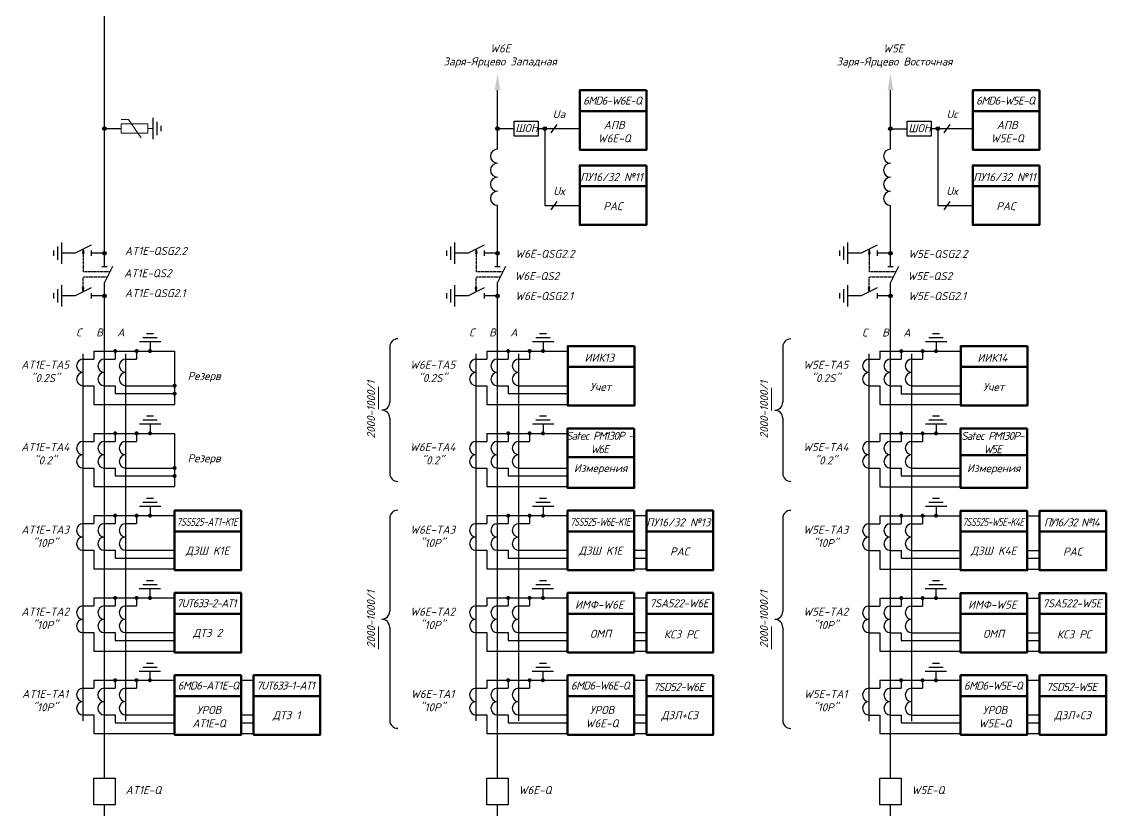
# Model space of a CAD drawing. Header units: millimetres. Extents: x -4534 to -456, y 3875 to 4716.
# Drawn here: x -3476.4 to -3212.1, y 4057.3 to 4249.4 of the extents above; entities that cross this region are included whole.
import ezdxf
from ezdxf.enums import TextEntityAlignment as Align

# ---------------------------------------------------------------- set-up
doc = ezdxf.new("R2010")
doc.units = ezdxf.units.MM
doc.linetypes.add('HIDDEN2', pattern=[0.1875, 0.125, -0.0625])
for name, color, linetype in [('Измерения АСУТП', 80, 'Continuous'), ('пусков-компл', 7, 'Continuous'), ('РАС АСУТП', 50, 'Continuous')]:
    doc.layers.add(name, color=color, linetype=linetype)
doc.styles.add('ГОСТ 3.0', font='isocpeur.ttf', dxfattribs={"oblique": 15, "height": 3})

# ---------------------------------------------------------------- blocks, each defined once
blk = doc.blocks.new('Точка')
h = blk.add_hatch(color=256)
edge = h.paths.add_edge_path()
edge.add_arc((0, 0), 0.691, 0, 360)
blk.add_circle((0, 0), 0.691)
blk = doc.blocks.new('*U26')
for p, q in [((0, 0), (5, 0)), ((11, 3), (5, 0)), ((11, -1), (11, 1)), ((11, 0), (16, 0))]:
    blk.add_line(p, q)
blk = doc.blocks.new('*U27')
for p, q in [((0, 0), (5, 0)), ((11, 3), (5, 0)), ((11, -1), (11, 1)), ((11, 0), (16, 0))]:
    blk.add_line(p, q)
blk = doc.blocks.new('*U28')
for p, q in [((0, 0), (5, 0)), ((11, 3), (5, 0)), ((11, -1), (11, 1)), ((11, 0), (16, 0))]:
    blk.add_line(p, q)

msp = doc.modelspace()

# ---------------------------------------------------------------- hatches: boundary and pattern name
for points in [[(-3461.61, 4192.88), (-3461.44, 4192.88), (-3461.27, 4192.88), (-3461.44, 4193.97)], [(-3365.84, 4192.88), (-3365.67, 4192.88), (-3365.5, 4192.88), (-3365.67, 4193.97)], [(-3270.07, 4192.87), (-3269.9, 4192.87), (-3269.73, 4192.87), (-3269.9, 4193.95)], [(-3461.44, 4183.57), (-3461.27, 4184.65), (-3461.44, 4184.65), (-3461.61, 4184.65)], [(-3365.67, 4183.57), (-3365.5, 4184.65), (-3365.67, 4184.65), (-3365.84, 4184.65)], [(-3269.9, 4183.55), (-3269.73, 4184.63), (-3269.9, 4184.63), (-3270.07, 4184.63)]]:
    msp.add_hatch(color=0).paths.add_polyline_path(points)

# ---------------------------------------------------------------- linework, layer by layer
at = {"color": 0}
for p, q in [((-3456.24, 4232.71), (-3456.24, 4421.39)), ((-3456.24, 4192.99), (-3456.24, 4232.71)), ((-3360.47, 4218.34), (-3360.47, 4232.71)), ((-3264.7, 4218.32), (-3264.7, 4232.7)), ((-3347.37, 4222.32), (-3345.94, 4224.36)), ((-3251.6, 4222.32), (-3250.17, 4224.36)), ((-3456.24, 4223.34), (-3452.15, 4223.34)), ((-3360.47, 4223.34), (-3356.38, 4223.34)), ((-3350.54, 4223.34), (-3340.4, 4223.34)), ((-3264.7, 4223.32), (-3260.61, 4223.32)), ((-3254.76, 4223.34), (-3244.63, 4223.34)), ((-3360.47, 4192.99), (-3360.47, 4204.66)), ((-3264.7, 4192.98), (-3264.7, 4204.64)), ((-3459.49, 4194.94), (-3463.39, 4192.99)), ((-3363.72, 4194.94), (-3367.62, 4192.99)), ((-3267.95, 4194.93), (-3271.85, 4192.98)), ((-3463.39, 4192.99), (-3466.64, 4192.99)), ((-3461.44, 4193.97), (-3461.61, 4192.88)), ((-3461.61, 4192.88), (-3461.44, 4192.88)), ((-3461.44, 4193.97), (-3461.27, 4192.88)), ((-3461.27, 4192.88), (-3461.44, 4192.88)), ((-3459.49, 4193.64), (-3459.49, 4192.34)), ((-3456.24, 4192.99), (-3459.49, 4192.99)), ((-3367.62, 4192.99), (-3370.87, 4192.99)), ((-3365.67, 4193.97), (-3365.84, 4192.88)), ((-3365.84, 4192.88), (-3365.67, 4192.88)), ((-3365.67, 4193.97), (-3365.5, 4192.88)), ((-3365.5, 4192.88), (-3365.67, 4192.88)), ((-3363.72, 4193.64), (-3363.72, 4192.34)), ((-3360.47, 4192.99), (-3363.72, 4192.99)), ((-3271.85, 4192.98), (-3275.1, 4192.98)), ((-3269.9, 4193.95), (-3270.07, 4192.87)), ((-3270.07, 4192.87), (-3269.9, 4192.87)), ((-3269.9, 4193.95), (-3269.73, 4192.87)), ((-3269.73, 4192.87), (-3269.9, 4192.87)), ((-3267.95, 4193.63), (-3267.95, 4192.33)), ((-3264.7, 4192.98), (-3267.95, 4192.98)), ((-3459.49, 4184.54), (-3463.39, 4182.59)), ((-3461.44, 4183.57), (-3461.61, 4184.65)), ((-3461.61, 4184.65), (-3461.44, 4184.65)), ((-3461.44, 4183.57), (-3461.27, 4184.65)), ((-3461.27, 4184.65), (-3461.44, 4184.65)), ((-3363.72, 4184.54), (-3367.62, 4182.59)), ((-3365.67, 4183.57), (-3365.84, 4184.65)), ((-3365.84, 4184.65), (-3365.67, 4184.65)), ((-3365.67, 4183.57), (-3365.5, 4184.65)), ((-3365.5, 4184.65), (-3365.67, 4184.65)), ((-3267.95, 4184.53), (-3271.85, 4182.58)), ((-3269.9, 4183.55), (-3270.07, 4184.63)), ((-3270.07, 4184.63), (-3269.9, 4184.63)), ((-3269.9, 4183.55), (-3269.73, 4184.63)), ((-3269.73, 4184.63), (-3269.9, 4184.63)), ((-3463.39, 4182.59), (-3466.64, 4182.59)), ((-3459.49, 4183.24), (-3459.49, 4181.94)), ((-3456.24, 4182.59), (-3459.49, 4182.59)), ((-3456.24, 4065.07), (-3456.24, 4182.59)), ((-3367.62, 4182.59), (-3370.87, 4182.59)), ((-3363.72, 4183.24), (-3363.72, 4181.94)), ((-3360.47, 4182.59), (-3363.72, 4182.59)), ((-3360.47, 4065.07), (-3360.47, 4182.59)), ((-3271.85, 4182.58), (-3275.1, 4182.58)), ((-3267.95, 4183.23), (-3267.95, 4181.93)), ((-3264.7, 4182.58), (-3267.95, 4182.58)), ((-3264.7, 4065.06), (-3264.7, 4182.58)), ((-3445.13, 4171.4), (-3445.13, 4169.15)), ((-3349.36, 4171.4), (-3349.36, 4169.15)), ((-3253.59, 4171.38), (-3253.59, 4169.13)), ((-3439.14, 4169.15), (-3439.14, 4156.16)), ((-3461.4, 4167.2), (-3458.8, 4167.2)), ((-3456.21, 4167.2), (-3453.61, 4167.2)), ((-3451, 4167.2), (-3448.4, 4167.2)), ((-3365.63, 4167.2), (-3363.03, 4167.2)), ((-3360.44, 4167.2), (-3357.84, 4167.2)), ((-3355.23, 4167.2), (-3352.63, 4167.2)), ((-3269.86, 4167.18), (-3267.26, 4167.18)), ((-3264.67, 4167.18), (-3262.07, 4167.18)), ((-3259.46, 4167.18), (-3256.86, 4167.18)), ((-3461.4, 4160.7), (-3458.8, 4160.7)), ((-3458.8, 4160.7), (-3458.8, 4156.16)), ((-3456.21, 4160.7), (-3453.61, 4160.7)), ((-3453.61, 4160.7), (-3453.61, 4158.77)), ((-3451, 4160.7), (-3439.14, 4160.7)), ((-3365.63, 4160.7), (-3363.03, 4160.7)), ((-3363.03, 4160.7), (-3363.03, 4156.16)), ((-3360.44, 4160.7), (-3357.84, 4160.7)), ((-3357.84, 4160.7), (-3357.84, 4158.77)), ((-3355.23, 4160.7), (-3343.37, 4160.7)), ((-3269.86, 4160.68), (-3267.26, 4160.68)), ((-3267.26, 4160.68), (-3267.26, 4156.15)), ((-3264.67, 4160.68), (-3262.07, 4160.68)), ((-3262.07, 4160.68), (-3262.07, 4158.76)), ((-3259.46, 4160.68), (-3247.6, 4160.68)), ((-3458.8, 4156.16), (-3439.14, 4156.16)), ((-3363.03, 4156.16), (-3343.37, 4156.16)), ((-3267.26, 4156.15), (-3247.6, 4156.15)), ((-3445.14, 4151.35), (-3445.14, 4149.1)), ((-3349.37, 4151.35), (-3349.37, 4149.1)), ((-3253.6, 4151.33), (-3253.6, 4149.08)), ((-3461.41, 4147.15), (-3458.81, 4147.15)), ((-3456.22, 4147.15), (-3453.62, 4147.15)), ((-3451.01, 4147.15), (-3448.41, 4147.15)), ((-3439.15, 4149.1), (-3439.15, 4136.11)), ((-3365.64, 4147.15), (-3363.04, 4147.15)), ((-3360.45, 4147.15), (-3357.85, 4147.15)), ((-3355.24, 4147.15), (-3352.64, 4147.15)), ((-3269.87, 4147.13), (-3267.27, 4147.13)), ((-3264.68, 4147.13), (-3262.08, 4147.13)), ((-3259.47, 4147.13), (-3256.87, 4147.13)), ((-3461.41, 4140.65), (-3458.81, 4140.65)), ((-3458.81, 4140.65), (-3458.81, 4136.11)), ((-3456.22, 4140.65), (-3453.62, 4140.65)), ((-3453.62, 4140.65), (-3453.62, 4138.72)), ((-3451.01, 4140.65), (-3439.15, 4140.65)), ((-3365.64, 4140.65), (-3363.04, 4140.65)), ((-3363.04, 4140.65), (-3363.04, 4136.11)), ((-3360.45, 4140.65), (-3357.85, 4140.65)), ((-3357.85, 4140.65), (-3357.85, 4138.72)), ((-3355.24, 4140.65), (-3343.38, 4140.65)), ((-3269.87, 4140.63), (-3267.27, 4140.63)), ((-3267.27, 4140.63), (-3267.27, 4136.1)), ((-3264.68, 4140.63), (-3262.08, 4140.63)), ((-3262.08, 4140.63), (-3262.08, 4138.71)), ((-3259.47, 4140.63), (-3247.61, 4140.63)), ((-3458.81, 4136.11), (-3439.15, 4136.11)), ((-3363.04, 4136.11), (-3343.38, 4136.11)), ((-3267.27, 4136.1), (-3247.61, 4136.1)), ((-3445.14, 4131.3), (-3445.14, 4129.05)), ((-3349.37, 4131.3), (-3349.37, 4129.05)), ((-3253.6, 4131.28), (-3253.6, 4129.03)), ((-3461.41, 4127.1), (-3458.81, 4127.1)), ((-3456.22, 4127.1), (-3453.62, 4127.1)), ((-3451.01, 4127.1), (-3448.41, 4127.1)), ((-3365.64, 4127.1), (-3363.04, 4127.1)), ((-3360.45, 4127.1), (-3357.85, 4127.1)), ((-3355.24, 4127.1), (-3352.64, 4127.1)), ((-3269.87, 4127.08), (-3267.27, 4127.08)), ((-3264.68, 4127.08), (-3262.08, 4127.08)), ((-3259.47, 4127.08), (-3256.87, 4127.08)), ((-3461.41, 4120.6), (-3458.81, 4120.6)), ((-3458.81, 4120.6), (-3458.81, 4116.06)), ((-3456.22, 4120.6), (-3453.62, 4120.6)), ((-3453.62, 4120.6), (-3453.62, 4118.67)), ((-3451.01, 4120.6), (-3439.15, 4120.6)), ((-3365.64, 4120.6), (-3363.04, 4120.6)), ((-3363.04, 4120.6), (-3363.04, 4116.06)), ((-3360.45, 4120.6), (-3357.85, 4120.6)), ((-3357.85, 4120.6), (-3357.85, 4118.67)), ((-3355.24, 4120.6), (-3343.38, 4120.6)), ((-3269.87, 4120.58), (-3267.27, 4120.58)), ((-3267.27, 4120.58), (-3267.27, 4116.05)), ((-3264.68, 4120.58), (-3262.08, 4120.58)), ((-3262.08, 4120.58), (-3262.08, 4118.66)), ((-3259.47, 4120.58), (-3247.61, 4120.58)), ((-3458.81, 4116.06), (-3439.15, 4116.06)), ((-3363.04, 4116.06), (-3343.38, 4116.06)), ((-3267.27, 4116.05), (-3247.61, 4116.05)), ((-3445.15, 4111.25), (-3445.15, 4109)), ((-3349.38, 4111.25), (-3349.38, 4109)), ((-3253.61, 4111.23), (-3253.61, 4108.98)), ((-3327.12, 4109), (-3324.12, 4109)), ((-3231.35, 4108.98), (-3228.35, 4108.98)), ((-3461.42, 4107.05), (-3458.82, 4107.05)), ((-3456.23, 4107.05), (-3453.63, 4107.05)), ((-3451.02, 4107.05), (-3448.42, 4107.05)), ((-3365.65, 4107.05), (-3363.05, 4107.05)), ((-3360.46, 4107.05), (-3357.86, 4107.05)), ((-3355.25, 4107.05), (-3352.65, 4107.05)), ((-3269.88, 4107.03), (-3267.28, 4107.03)), ((-3264.69, 4107.03), (-3262.09, 4107.03)), ((-3259.48, 4107.03), (-3256.88, 4107.03)), ((-3461.42, 4100.55), (-3458.82, 4100.55)), ((-3458.82, 4100.55), (-3458.82, 4096.01)), ((-3456.23, 4100.55), (-3453.63, 4100.55)), ((-3453.63, 4100.55), (-3453.63, 4098.62)), ((-3451.02, 4100.55), (-3439.16, 4100.55)), ((-3365.65, 4100.55), (-3363.05, 4100.55)), ((-3363.05, 4100.55), (-3363.05, 4096.01)), ((-3360.46, 4100.55), (-3357.86, 4100.55)), ((-3357.86, 4100.55), (-3357.86, 4098.62)), ((-3355.25, 4100.55), (-3343.39, 4100.55)), ((-3327.12, 4100.55), (-3324.12, 4100.55)), ((-3269.88, 4100.53), (-3267.28, 4100.53)), ((-3267.28, 4100.53), (-3267.28, 4096)), ((-3264.69, 4100.53), (-3262.09, 4100.53)), ((-3262.09, 4100.53), (-3262.09, 4098.61)), ((-3259.48, 4100.53), (-3247.62, 4100.53)), ((-3231.35, 4100.53), (-3228.35, 4100.53)), ((-3327.12, 4098.62), (-3324.12, 4098.62)), ((-3231.35, 4098.61), (-3228.35, 4098.61)), ((-3458.82, 4096.01), (-3439.16, 4096.01)), ((-3363.05, 4096.01), (-3343.39, 4096.01)), ((-3327.12, 4096.01), (-3324.12, 4096.01)), ((-3267.28, 4096), (-3247.62, 4096)), ((-3231.35, 4096), (-3228.35, 4096)), ((-3445.16, 4091.06), (-3445.16, 4088.95)), ((-3422.89, 4088.95), (-3419.89, 4088.95)), ((-3349.39, 4091.06), (-3349.39, 4088.95)), ((-3327.12, 4088.95), (-3324.12, 4088.95)), ((-3253.62, 4091.05), (-3253.62, 4088.93)), ((-3231.35, 4088.95), (-3228.35, 4088.95)), ((-3461.43, 4087), (-3458.83, 4087)), ((-3456.24, 4087), (-3453.64, 4087)), ((-3451.03, 4087), (-3448.43, 4087)), ((-3365.66, 4087), (-3363.06, 4087)), ((-3360.47, 4087), (-3357.87, 4087)), ((-3355.26, 4087), (-3352.66, 4087)), ((-3269.89, 4086.98), (-3267.29, 4086.98)), ((-3264.7, 4086.98), (-3262.1, 4086.98)), ((-3259.49, 4086.98), (-3256.89, 4086.98)), ((-3461.43, 4080.5), (-3458.83, 4080.5)), ((-3458.83, 4080.5), (-3458.83, 4075.96)), ((-3456.24, 4080.5), (-3453.64, 4080.5)), ((-3453.64, 4080.5), (-3453.64, 4078.57)), ((-3451.03, 4080.5), (-3439.17, 4080.5)), ((-3422.89, 4080.5), (-3419.89, 4080.5)), ((-3422.89, 4078.57), (-3419.89, 4078.57)), ((-3365.66, 4080.5), (-3363.06, 4080.5)), ((-3363.06, 4080.5), (-3363.06, 4075.96)), ((-3360.47, 4080.5), (-3357.87, 4080.5)), ((-3357.87, 4080.5), (-3357.87, 4078.57)), ((-3355.26, 4080.5), (-3343.4, 4080.5)), ((-3327.12, 4080.5), (-3324.12, 4080.5)), ((-3327.12, 4078.57), (-3324.12, 4078.57)), ((-3269.89, 4080.48), (-3267.29, 4080.48)), ((-3267.29, 4080.48), (-3267.29, 4075.95)), ((-3264.7, 4080.48), (-3262.1, 4080.48)), ((-3262.1, 4080.48), (-3262.1, 4078.56)), ((-3259.49, 4080.48), (-3247.63, 4080.48)), ((-3231.35, 4080.5), (-3228.35, 4080.5)), ((-3231.35, 4078.57), (-3228.35, 4078.57)), ((-3458.83, 4075.96), (-3439.17, 4075.96)), ((-3422.89, 4075.96), (-3419.89, 4075.96)), ((-3363.06, 4075.96), (-3343.4, 4075.96)), ((-3327.12, 4075.96), (-3324.12, 4075.96)), ((-3267.29, 4075.95), (-3247.63, 4075.95)), ((-3231.35, 4075.96), (-3228.35, 4075.96)), ((-3458.84, 4065.07), (-3453.64, 4065.07)), ((-3458.84, 4058.57), (-3458.84, 4065.07)), ((-3453.64, 4065.07), (-3453.64, 4058.57)), ((-3363.07, 4065.07), (-3357.87, 4065.07)), ((-3363.07, 4058.57), (-3363.07, 4065.07)), ((-3357.87, 4065.07), (-3357.87, 4058.57)), ((-3267.3, 4065.06), (-3262.1, 4065.06)), ((-3267.3, 4058.56), (-3267.3, 4065.06)), ((-3262.1, 4065.06), (-3262.1, 4058.56)), ((-3453.64, 4058.57), (-3458.84, 4058.57)), ((-3456.24, 4044.73), (-3456.24, 4058.57)), ((-3357.87, 4058.57), (-3363.07, 4058.57)), ((-3360.47, 4044.73), (-3360.47, 4058.57)), ((-3262.1, 4058.56), (-3267.3, 4058.56)), ((-3264.7, 4044.72), (-3264.7, 4058.56))]:
    msp.add_line(p, q, dxfattribs=at)
at = {"color": 0, "lineweight": 18}
for p, q in [((-3445.66, 4224.48), (-3452.15, 4224.48)), ((-3452.15, 4222.2), (-3452.15, 4224.48)), ((-3450.36, 4225.55), (-3452.13, 4225.55)), ((-3450.36, 4225.55), (-3452.13, 4225.55)), ((-3447.32, 4221.08), (-3450.36, 4225.55)), ((-3445.66, 4222.2), (-3445.66, 4224.48)), ((-3445.66, 4222.2), (-3452.15, 4222.2)), ((-3445.66, 4223.34), (-3444.48, 4223.34))]:
    msp.add_line(p, q, dxfattribs=at)
at = {"color": 0, "lineweight": 25, "ltscale": 0.25}
for p, q in [((-3444.48, 4225.94), (-3444.48, 4220.74)), ((-3443.51, 4224.97), (-3443.51, 4221.72)), ((-3442.53, 4223.99), (-3442.53, 4222.69)), ((-3467.61, 4191.37), (-3467.61, 4194.62)), ((-3466.64, 4190.39), (-3466.64, 4195.59)), ((-3371.84, 4191.37), (-3371.84, 4194.62)), ((-3370.87, 4190.39), (-3370.87, 4195.59)), ((-3276.07, 4191.35), (-3276.07, 4194.6)), ((-3275.1, 4190.38), (-3275.1, 4195.58)), ((-3468.59, 4192.34), (-3468.59, 4193.64)), ((-3372.82, 4192.34), (-3372.82, 4193.64)), ((-3277.05, 4192.33), (-3277.05, 4193.63)), ((-3467.61, 4180.97), (-3467.61, 4184.22)), ((-3466.64, 4179.99), (-3466.64, 4185.19)), ((-3371.84, 4180.97), (-3371.84, 4184.22)), ((-3370.87, 4179.99), (-3370.87, 4185.19)), ((-3276.07, 4180.95), (-3276.07, 4184.2)), ((-3275.1, 4179.98), (-3275.1, 4185.18)), ((-3468.59, 4181.94), (-3468.59, 4183.24)), ((-3372.82, 4181.94), (-3372.82, 4183.24)), ((-3277.05, 4181.93), (-3277.05, 4183.23))]:
    msp.add_line(p, q, dxfattribs=at)
at = {"color": 0, "linetype": 'HIDDEN2'}
for p, q in [((-3461.44, 4192.88), (-3461.44, 4188.44)), ((-3365.67, 4192.88), (-3365.67, 4188.44)), ((-3269.9, 4192.87), (-3269.9, 4188.43)), ((-3454.94, 4188.44), (-3461.44, 4188.44)), ((-3461.44, 4184.65), (-3461.44, 4187.14)), ((-3455.59, 4187.14), (-3461.44, 4187.14)), ((-3359.17, 4188.44), (-3365.67, 4188.44)), ((-3365.67, 4184.65), (-3365.67, 4187.14)), ((-3359.82, 4187.14), (-3365.67, 4187.14)), ((-3263.4, 4188.43), (-3269.9, 4188.43)), ((-3269.9, 4184.63), (-3269.9, 4187.13)), ((-3264.05, 4187.13), (-3269.9, 4187.13))]:
    msp.add_line(p, q, dxfattribs=at)
at = {"color": 0, "ltscale": 0.25}
for p, q in [((-3442.53, 4171.4), (-3447.73, 4171.4)), ((-3443.4, 4172.37), (-3446.87, 4172.37)), ((-3444.27, 4173.35), (-3446, 4173.35)), ((-3346.76, 4171.4), (-3351.96, 4171.4)), ((-3347.63, 4172.37), (-3351.09, 4172.37)), ((-3348.49, 4173.35), (-3350.23, 4173.35)), ((-3250.99, 4171.38), (-3256.19, 4171.38)), ((-3251.86, 4172.36), (-3255.32, 4172.36)), ((-3252.72, 4173.33), (-3254.46, 4173.33)), ((-3461.42, 4079.03), (-3461.42, 4168.51)), ((-3458.8, 4169.15), (-3458.8, 4167.2)), ((-3458.8, 4169.15), (-3439.14, 4169.15)), ((-3453.61, 4169.15), (-3453.61, 4167.2)), ((-3451.02, 4079.03), (-3451.02, 4168.51)), ((-3448.4, 4169.15), (-3448.4, 4167.2)), ((-3386.71, 4170.18), (-3386.71, 4156.71)), ((-3365.65, 4079.03), (-3365.65, 4168.51)), ((-3363.03, 4169.15), (-3363.03, 4167.2)), ((-3363.03, 4169.15), (-3343.37, 4169.15)), ((-3357.84, 4169.15), (-3357.84, 4167.2)), ((-3355.25, 4079.03), (-3355.25, 4168.51)), ((-3352.63, 4169.15), (-3352.63, 4167.2)), ((-3290.94, 4170.16), (-3290.94, 4156.69)), ((-3269.88, 4079.01), (-3269.88, 4168.5)), ((-3267.26, 4169.13), (-3267.26, 4167.18)), ((-3267.26, 4169.13), (-3247.6, 4169.13)), ((-3262.07, 4169.13), (-3262.07, 4167.18)), ((-3259.48, 4079.01), (-3259.48, 4168.5)), ((-3256.86, 4169.13), (-3256.86, 4167.18)), ((-3453.61, 4158.77), (-3439.14, 4158.77)), ((-3357.84, 4158.77), (-3343.37, 4158.77)), ((-3262.07, 4158.76), (-3247.6, 4158.76)), ((-3443.41, 4152.32), (-3446.87, 4152.32)), ((-3444.27, 4153.3), (-3446.01, 4153.3)), ((-3386.71, 4152.81), (-3386.71, 4139.34)), ((-3347.64, 4152.32), (-3351.1, 4152.32)), ((-3348.5, 4153.3), (-3350.24, 4153.3)), ((-3290.94, 4152.79), (-3290.94, 4139.32)), ((-3251.87, 4152.31), (-3255.33, 4152.31)), ((-3252.73, 4153.28), (-3254.47, 4153.28)), ((-3442.54, 4151.35), (-3447.74, 4151.35)), ((-3346.77, 4151.35), (-3351.97, 4151.35)), ((-3251, 4151.33), (-3256.2, 4151.33)), ((-3458.81, 4149.1), (-3458.81, 4147.15)), ((-3458.81, 4149.1), (-3439.15, 4149.1)), ((-3453.62, 4149.1), (-3453.62, 4147.15)), ((-3448.41, 4149.1), (-3448.41, 4147.15)), ((-3363.04, 4149.1), (-3363.04, 4147.15)), ((-3363.04, 4149.1), (-3343.38, 4149.1)), ((-3357.85, 4149.1), (-3357.85, 4147.15)), ((-3352.64, 4149.1), (-3352.64, 4147.15)), ((-3267.27, 4149.08), (-3267.27, 4147.13)), ((-3267.27, 4149.08), (-3247.61, 4149.08)), ((-3262.08, 4149.08), (-3262.08, 4147.13)), ((-3256.87, 4149.08), (-3256.87, 4147.13)), ((-3453.62, 4138.72), (-3439.15, 4138.72)), ((-3357.85, 4138.72), (-3343.38, 4138.72)), ((-3262.08, 4138.71), (-3247.61, 4138.71)), ((-3442.54, 4131.3), (-3447.74, 4131.3)), ((-3443.41, 4132.28), (-3446.87, 4132.28)), ((-3444.27, 4133.25), (-3446.01, 4133.25)), ((-3346.77, 4131.3), (-3351.97, 4131.3)), ((-3347.64, 4132.28), (-3351.1, 4132.28)), ((-3348.5, 4133.25), (-3350.24, 4133.25)), ((-3251, 4131.28), (-3256.2, 4131.28)), ((-3251.87, 4132.26), (-3255.33, 4132.26)), ((-3252.73, 4133.23), (-3254.47, 4133.23)), ((-3458.81, 4129.05), (-3458.81, 4127.1)), ((-3458.81, 4129.05), (-3439.15, 4129.05)), ((-3453.62, 4129.05), (-3453.62, 4127.1)), ((-3448.41, 4129.05), (-3448.41, 4127.1)), ((-3363.04, 4129.05), (-3363.04, 4127.1)), ((-3363.04, 4129.05), (-3343.38, 4129.05)), ((-3357.85, 4129.05), (-3357.85, 4127.1)), ((-3352.64, 4129.05), (-3352.64, 4127.1)), ((-3267.27, 4129.03), (-3267.27, 4127.08)), ((-3267.27, 4129.03), (-3247.61, 4129.03)), ((-3262.08, 4129.03), (-3262.08, 4127.08)), ((-3256.87, 4129.03), (-3256.87, 4127.08)), ((-3386.73, 4128.41), (-3386.73, 4105.75)), ((-3290.96, 4128.39), (-3290.96, 4105.73)), ((-3453.62, 4118.67), (-3439.15, 4118.67)), ((-3357.85, 4118.67), (-3343.38, 4118.67)), ((-3262.08, 4118.66), (-3247.61, 4118.66)), ((-3444.28, 4113.2), (-3446.02, 4113.2)), ((-3348.51, 4113.2), (-3350.25, 4113.2)), ((-3252.74, 4113.18), (-3254.47, 4113.18)), ((-3442.55, 4111.25), (-3447.75, 4111.25)), ((-3443.42, 4112.23), (-3446.88, 4112.23)), ((-3346.78, 4111.25), (-3351.98, 4111.25)), ((-3347.65, 4112.23), (-3351.11, 4112.23)), ((-3251.01, 4111.23), (-3256.21, 4111.23)), ((-3251.87, 4112.21), (-3255.34, 4112.21)), ((-3458.82, 4109), (-3458.82, 4107.05)), ((-3458.82, 4109), (-3439.16, 4109)), ((-3453.63, 4109), (-3453.63, 4107.05)), ((-3448.42, 4109), (-3448.42, 4107.05)), ((-3363.05, 4109), (-3363.05, 4107.05)), ((-3363.05, 4109), (-3343.39, 4109)), ((-3357.86, 4109), (-3357.86, 4107.05)), ((-3352.65, 4109), (-3352.65, 4107.05)), ((-3267.28, 4108.98), (-3267.28, 4107.03)), ((-3267.28, 4108.98), (-3247.62, 4108.98)), ((-3262.09, 4108.98), (-3262.09, 4107.03)), ((-3256.88, 4108.98), (-3256.88, 4107.03)), ((-3386.73, 4101.85), (-3386.73, 4079.19)), ((-3290.96, 4101.83), (-3290.96, 4079.17)), ((-3453.63, 4098.62), (-3439.16, 4098.62)), ((-3357.86, 4098.62), (-3343.39, 4098.62)), ((-3262.09, 4098.61), (-3247.62, 4098.61)), ((-3443.43, 4092.04), (-3446.89, 4092.04)), ((-3444.29, 4093.01), (-3446.03, 4093.01)), ((-3347.66, 4092.04), (-3351.12, 4092.04)), ((-3348.52, 4093.01), (-3350.26, 4093.01)), ((-3251.88, 4092.02), (-3255.35, 4092.02)), ((-3252.75, 4093), (-3254.48, 4093)), ((-3458.83, 4088.95), (-3458.83, 4087)), ((-3458.83, 4088.95), (-3439.17, 4088.95)), ((-3453.64, 4088.95), (-3453.64, 4087)), ((-3448.43, 4088.95), (-3448.43, 4087)), ((-3442.56, 4091.06), (-3447.76, 4091.06)), ((-3363.06, 4088.95), (-3363.06, 4087)), ((-3363.06, 4088.95), (-3343.4, 4088.95)), ((-3357.87, 4088.95), (-3357.87, 4087)), ((-3352.66, 4088.95), (-3352.66, 4087)), ((-3346.79, 4091.06), (-3351.99, 4091.06)), ((-3267.29, 4088.93), (-3267.29, 4086.98)), ((-3267.29, 4088.93), (-3247.63, 4088.93)), ((-3262.1, 4088.93), (-3262.1, 4086.98)), ((-3256.89, 4088.93), (-3256.89, 4086.98)), ((-3251.02, 4091.05), (-3256.22, 4091.05)), ((-3453.64, 4078.57), (-3439.17, 4078.57)), ((-3357.87, 4078.57), (-3343.4, 4078.57)), ((-3262.1, 4078.56), (-3247.63, 4078.56))]:
    msp.add_line(p, q, dxfattribs=at)
at = {"color": 0, "lineweight": 20}
for p, q in [((-3389.44, 4160.47), (-3389.44, 4154.96)), ((-3293.67, 4160.18), (-3293.67, 4154.68)), ((-3389.46, 4102.05), (-3389.46, 4096.55)), ((-3293.69, 4102.04), (-3293.69, 4096.54))]:
    msp.add_line(p, q, dxfattribs=at)
at = {"color": 0, "lineweight": 50, "ltscale": 0.25}
for points in [[(-3324.15, 4232.68), (-3340.4, 4232.68), (-3340.4, 4227.6), (-3324.15, 4227.6)], [(-3228.38, 4232.68), (-3244.63, 4232.68), (-3244.63, 4227.6), (-3228.38, 4227.6)], [(-3324.15, 4227.6), (-3340.4, 4227.6), (-3340.4, 4218.19), (-3324.15, 4218.19)], [(-3228.38, 4227.6), (-3244.63, 4227.6), (-3244.63, 4218.19), (-3228.38, 4218.19)], [(-3327.11, 4170.37), (-3343.36, 4170.37), (-3343.36, 4165.29), (-3327.11, 4165.29)], [(-3231.34, 4170.35), (-3247.59, 4170.35), (-3247.59, 4165.27), (-3231.34, 4165.27)], [(-3327.11, 4165.29), (-3343.36, 4165.29), (-3343.36, 4155.87), (-3327.11, 4155.87)], [(-3231.34, 4165.27), (-3247.59, 4165.27), (-3247.59, 4155.86), (-3231.34, 4155.86)], [(-3422.89, 4130.27), (-3439.14, 4130.27), (-3439.14, 4125.19), (-3422.89, 4125.19)], [(-3327.12, 4130.27), (-3343.37, 4130.27), (-3343.37, 4125.19), (-3327.12, 4125.19)], [(-3231.35, 4130.25), (-3247.6, 4130.25), (-3247.6, 4125.17), (-3231.35, 4125.17)], [(-3422.89, 4125.19), (-3439.14, 4125.19), (-3439.14, 4115.77), (-3422.89, 4115.77)], [(-3327.12, 4125.19), (-3343.37, 4125.19), (-3343.37, 4115.77), (-3327.12, 4115.77)], [(-3231.35, 4125.17), (-3247.6, 4125.17), (-3247.6, 4115.76), (-3231.35, 4115.76)], [(-3422.89, 4110.22), (-3439.14, 4110.22), (-3439.14, 4105.14), (-3422.89, 4105.14)], [(-3327.12, 4110.22), (-3343.37, 4110.22), (-3343.37, 4105.14), (-3327.12, 4105.14)], [(-3307.87, 4110.22), (-3324.12, 4110.22), (-3324.12, 4105.14), (-3307.87, 4105.14)], [(-3231.35, 4110.2), (-3247.6, 4110.2), (-3247.6, 4105.12), (-3231.35, 4105.12)], [(-3212.1, 4110.2), (-3228.35, 4110.2), (-3228.35, 4105.12), (-3212.1, 4105.12)], [(-3422.89, 4105.14), (-3439.14, 4105.14), (-3439.14, 4095.72), (-3422.89, 4095.72)], [(-3327.12, 4105.14), (-3343.37, 4105.14), (-3343.37, 4095.72), (-3327.12, 4095.72)], [(-3307.87, 4105.14), (-3324.12, 4105.14), (-3324.12, 4095.72), (-3307.87, 4095.72)], [(-3231.35, 4105.12), (-3247.6, 4105.12), (-3247.6, 4095.71), (-3231.35, 4095.71)], [(-3212.1, 4105.12), (-3228.35, 4105.12), (-3228.35, 4095.71), (-3212.1, 4095.71)], [(-3422.89, 4090.17), (-3439.14, 4090.17), (-3439.14, 4085.09), (-3422.89, 4085.09)], [(-3403.64, 4090.17), (-3419.89, 4090.17), (-3419.89, 4085.09), (-3403.64, 4085.09)], [(-3327.12, 4090.17), (-3343.37, 4090.17), (-3343.37, 4085.09), (-3327.12, 4085.09)], [(-3307.87, 4090.17), (-3324.12, 4090.17), (-3324.12, 4085.09), (-3307.87, 4085.09)], [(-3231.35, 4090.15), (-3247.6, 4090.15), (-3247.6, 4085.07), (-3231.35, 4085.07)], [(-3212.1, 4090.17), (-3228.35, 4090.17), (-3228.35, 4085.09), (-3212.1, 4085.09)], [(-3422.89, 4085.09), (-3439.14, 4085.09), (-3439.14, 4075.68), (-3422.89, 4075.68)], [(-3403.64, 4085.09), (-3419.89, 4085.09), (-3419.89, 4075.68), (-3403.64, 4075.68)], [(-3327.12, 4085.09), (-3343.37, 4085.09), (-3343.37, 4075.68), (-3327.12, 4075.68)], [(-3307.87, 4085.09), (-3324.12, 4085.09), (-3324.12, 4075.68), (-3307.87, 4075.68)], [(-3231.35, 4085.07), (-3247.6, 4085.07), (-3247.6, 4075.66), (-3231.35, 4075.66)], [(-3212.1, 4085.09), (-3228.35, 4085.09), (-3228.35, 4075.68), (-3212.1, 4075.68)]]:
    msp.add_lwpolyline(points, close=True, dxfattribs=at)
at = {"color": 0}
for points in [[(-3356.38, 4225.17), (-3350.54, 4225.17), (-3350.54, 4221.51), (-3356.38, 4221.51)], [(-3260.61, 4225.16), (-3254.76, 4225.16), (-3254.76, 4221.49), (-3260.61, 4221.49)]]:
    msp.add_lwpolyline(points, close=True, dxfattribs=at)
at = {"color": 0, "ltscale": 0.25, "const_width": 0.487}
for points in [[(-3453.85, 4169.15, 1), (-3453.37, 4169.15, 1)], [(-3448.65, 4169.15, 1), (-3448.16, 4169.15, 1)], [(-3445.38, 4169.15, 1), (-3444.89, 4169.15, 1)], [(-3358.08, 4169.15, 1), (-3357.6, 4169.15, 1)], [(-3352.88, 4169.15, 1), (-3352.39, 4169.15, 1)], [(-3349.6, 4169.15, 1), (-3349.12, 4169.15, 1)], [(-3262.31, 4169.13, 1), (-3261.82, 4169.13, 1)], [(-3257.11, 4169.13, 1), (-3256.62, 4169.13, 1)], [(-3253.83, 4169.13, 1), (-3253.35, 4169.13, 1)], [(-3439.39, 4160.7, 1), (-3438.9, 4160.7, 1)], [(-3439.39, 4158.77, 1), (-3438.9, 4158.77, 1)], [(-3453.86, 4149.1, 1), (-3453.38, 4149.1, 1)], [(-3448.66, 4149.1, 1), (-3448.17, 4149.1, 1)], [(-3445.38, 4149.1, 1), (-3444.9, 4149.1, 1)], [(-3358.09, 4149.1, 1), (-3357.6, 4149.1, 1)], [(-3352.89, 4149.1, 1), (-3352.4, 4149.1, 1)], [(-3349.61, 4149.1, 1), (-3349.13, 4149.1, 1)], [(-3262.32, 4149.08, 1), (-3261.83, 4149.08, 1)], [(-3257.11, 4149.08, 1), (-3256.63, 4149.08, 1)], [(-3253.84, 4149.08, 1), (-3253.35, 4149.08, 1)], [(-3439.4, 4140.65, 1), (-3438.91, 4140.65, 1)], [(-3439.4, 4138.72, 1), (-3438.91, 4138.72, 1)], [(-3453.86, 4129.05, 1), (-3453.38, 4129.05, 1)], [(-3448.66, 4129.05, 1), (-3448.17, 4129.05, 1)], [(-3445.38, 4129.05, 1), (-3444.9, 4129.05, 1)], [(-3358.09, 4129.05, 1), (-3357.6, 4129.05, 1)], [(-3352.89, 4129.05, 1), (-3352.4, 4129.05, 1)], [(-3349.61, 4129.05, 1), (-3349.13, 4129.05, 1)], [(-3262.32, 4129.03, 1), (-3261.83, 4129.03, 1)], [(-3257.11, 4129.03, 1), (-3256.63, 4129.03, 1)], [(-3253.84, 4129.03, 1), (-3253.35, 4129.03, 1)], [(-3453.87, 4109, 1), (-3453.39, 4109, 1)], [(-3448.67, 4109, 1), (-3448.18, 4109, 1)], [(-3445.39, 4109, 1), (-3444.91, 4109, 1)], [(-3358.1, 4109, 1), (-3357.61, 4109, 1)], [(-3352.9, 4109, 1), (-3352.41, 4109, 1)], [(-3349.62, 4109, 1), (-3349.14, 4109, 1)], [(-3262.33, 4108.98, 1), (-3261.84, 4108.98, 1)], [(-3257.12, 4108.98, 1), (-3256.64, 4108.98, 1)], [(-3253.85, 4108.98, 1), (-3253.36, 4108.98, 1)], [(-3453.88, 4088.95, 1), (-3453.39, 4088.95, 1)], [(-3448.68, 4088.95, 1), (-3448.19, 4088.95, 1)], [(-3445.4, 4088.95, 1), (-3444.92, 4088.95, 1)], [(-3358.11, 4088.95, 1), (-3357.62, 4088.95, 1)], [(-3352.9, 4088.95, 1), (-3352.42, 4088.95, 1)], [(-3349.63, 4088.95, 1), (-3349.14, 4088.95, 1)], [(-3262.34, 4088.93, 1), (-3261.85, 4088.93, 1)], [(-3257.13, 4088.93, 1), (-3256.65, 4088.93, 1)], [(-3253.86, 4088.93, 1), (-3253.37, 4088.93, 1)]]:
    msp.add_lwpolyline(points, format="xyb", close=True, dxfattribs=at)
at = {"color": 0, "ltscale": 0.25}
for centre, start, end in [((-3384.76, 4170.18), 90, 180), ((-3288.99, 4170.16), 90, 180), ((-3388.66, 4156.71), 270, 0), ((-3292.89, 4156.69), 270, 0), ((-3388.66, 4152.81), 0, 90), ((-3292.89, 4152.79), 0, 90), ((-3384.76, 4139.34), 180, 270), ((-3288.99, 4139.32), 180, 270), ((-3384.78, 4128.41), 90, 180), ((-3289.01, 4128.39), 90, 180), ((-3388.68, 4105.75), 270, 0), ((-3292.91, 4105.73), 270, 0), ((-3388.68, 4101.85), 0, 90), ((-3292.91, 4101.83), 0, 90), ((-3384.78, 4079.19), 180, 270), ((-3289.01, 4079.17), 180, 270)]:
    msp.add_arc(centre, 1.95, start, end, dxfattribs=at)
at = {"color": 0}
for centre in [(-3461.4, 4165.57), (-3456.21, 4165.57), (-3451, 4165.57), (-3365.63, 4165.57), (-3360.44, 4165.57), (-3355.23, 4165.57), (-3269.86, 4165.56), (-3264.67, 4165.56), (-3259.46, 4165.56), (-3461.4, 4162.32), (-3456.21, 4162.32), (-3451, 4162.32), (-3365.63, 4162.32), (-3360.44, 4162.32), (-3355.23, 4162.32), (-3269.86, 4162.31), (-3264.67, 4162.31), (-3259.46, 4162.31), (-3461.41, 4145.52), (-3456.22, 4145.52), (-3451.01, 4145.52), (-3365.64, 4145.52), (-3360.45, 4145.52), (-3355.24, 4145.52), (-3269.87, 4145.51), (-3264.68, 4145.51), (-3259.47, 4145.51), (-3461.41, 4142.27), (-3456.22, 4142.27), (-3451.01, 4142.27), (-3365.64, 4142.27), (-3360.45, 4142.27), (-3355.24, 4142.27), (-3269.87, 4142.26), (-3264.68, 4142.26), (-3259.47, 4142.26), (-3461.41, 4125.47), (-3456.22, 4125.47), (-3451.01, 4125.47), (-3365.64, 4125.47), (-3360.45, 4125.47), (-3355.24, 4125.47), (-3269.87, 4125.46), (-3264.68, 4125.46), (-3259.47, 4125.46), (-3461.41, 4122.22), (-3456.22, 4122.22), (-3451.01, 4122.22), (-3365.64, 4122.22), (-3360.45, 4122.22), (-3355.24, 4122.22), (-3269.87, 4122.21), (-3264.68, 4122.21), (-3259.47, 4122.21), (-3461.42, 4105.42), (-3456.23, 4105.42), (-3451.02, 4105.42), (-3365.65, 4105.42), (-3360.46, 4105.42), (-3355.25, 4105.42), (-3269.88, 4105.41), (-3264.69, 4105.41), (-3259.48, 4105.41), (-3461.42, 4102.17), (-3456.23, 4102.17), (-3451.02, 4102.17), (-3365.65, 4102.17), (-3360.46, 4102.17), (-3355.25, 4102.17), (-3269.88, 4102.16), (-3264.69, 4102.16), (-3259.48, 4102.16), (-3461.43, 4085.37), (-3456.24, 4085.37), (-3451.03, 4085.37), (-3365.66, 4085.37), (-3360.47, 4085.37), (-3355.26, 4085.37), (-3269.89, 4085.36), (-3264.7, 4085.36), (-3259.49, 4085.36), (-3461.43, 4082.12), (-3456.24, 4082.12), (-3451.03, 4082.12), (-3365.66, 4082.12), (-3360.47, 4082.12), (-3355.26, 4082.12), (-3269.89, 4082.11), (-3264.7, 4082.11), (-3259.49, 4082.11)]:
    msp.add_arc(centre, 1.62, 90, 270, dxfattribs=at)
at = {"color": 0, "lineweight": 25}
for points in [[(-3360.47, 4236.75), (-3361.16, 4232.71), (-3359.78, 4232.71)], [(-3264.7, 4236.73), (-3265.38, 4232.7), (-3264.01, 4232.7)]]:
    msp.add_solid(points, dxfattribs=at)
at = {"layer": 'Измерения АСУТП', "color": 0, "lineweight": 50, "ltscale": 0.25}
for points in [[(-3327.12, 4150.32), (-3343.37, 4150.32), (-3343.37, 4143.32), (-3327.12, 4143.32)], [(-3231.35, 4150.3), (-3247.6, 4150.3), (-3247.6, 4143.79), (-3231.35, 4143.79)], [(-3327.12, 4143.32), (-3343.37, 4143.32), (-3343.37, 4135.82), (-3327.12, 4135.82)], [(-3231.35, 4143.79), (-3247.6, 4143.79), (-3247.6, 4135.81), (-3231.35, 4135.81)]]:
    msp.add_lwpolyline(points, close=True, dxfattribs=at)
at = {"layer": 'пусков-компл', "color": 0}
for centre, start, end in [((-3360.47, 4216.63), 90, 180), ((-3264.7, 4216.61), 90, 180), ((-3360.47, 4216.63), 180, 270), ((-3264.7, 4216.61), 180, 270), ((-3360.47, 4213.21), 90, 180), ((-3360.47, 4213.21), 180, 270), ((-3264.7, 4213.19), 90, 180), ((-3264.7, 4213.19), 180, 270), ((-3360.47, 4209.79), 90, 180), ((-3264.7, 4209.77), 90, 180), ((-3360.47, 4209.79), 180, 270), ((-3360.47, 4206.37), 90, 180), ((-3264.7, 4209.77), 180, 270), ((-3264.7, 4206.35), 90, 180), ((-3360.47, 4206.37), 180, 270), ((-3264.7, 4206.35), 180, 270)]:
    msp.add_arc(centre, 1.71, start, end, dxfattribs=at)
at = {"layer": 'РАС АСУТП', "color": 0}
for p, q in [((-3348.94, 4223.34), (-3348.94, 4204.6)), ((-3253.17, 4223.34), (-3253.17, 4204.6)), ((-3347.37, 4203.57), (-3345.94, 4205.62)), ((-3251.6, 4203.57), (-3250.17, 4205.62)), ((-3348.94, 4204.6), (-3340.42, 4204.6)), ((-3253.17, 4204.6), (-3244.65, 4204.6)), ((-3327.12, 4120.6), (-3324.13, 4120.6)), ((-3231.35, 4120.58), (-3228.36, 4120.58)), ((-3327.12, 4116.06), (-3324.13, 4116.06)), ((-3231.35, 4116.05), (-3228.36, 4116.05))]:
    msp.add_line(p, q, dxfattribs=at)
at = {"layer": 'РАС АСУТП', "color": 0, "ltscale": 0.25}
for p, q in [((-3327.12, 4129.05), (-3324.13, 4129.05)), ((-3231.35, 4129.03), (-3228.36, 4129.03)), ((-3327.12, 4118.67), (-3324.13, 4118.67)), ((-3231.35, 4118.66), (-3228.36, 4118.66))]:
    msp.add_line(p, q, dxfattribs=at)
at = {"layer": 'РАС АСУТП', "color": 0, "lineweight": 50, "ltscale": 0.25}
for points in [[(-3324.15, 4214.39), (-3340.4, 4214.39), (-3340.4, 4209.3), (-3324.15, 4209.3)], [(-3228.38, 4214.39), (-3244.63, 4214.39), (-3244.63, 4209.3), (-3228.38, 4209.3)], [(-3324.17, 4209.3), (-3340.42, 4209.3), (-3340.42, 4199.89), (-3324.17, 4199.89)], [(-3228.4, 4209.3), (-3244.65, 4209.3), (-3244.65, 4199.89), (-3228.4, 4199.89)], [(-3307.87, 4130.27), (-3324.12, 4130.27), (-3324.12, 4125.19), (-3307.87, 4125.19)], [(-3212.1, 4130.25), (-3228.35, 4130.25), (-3228.35, 4125.17), (-3212.1, 4125.17)], [(-3307.89, 4125.19), (-3324.14, 4125.19), (-3324.14, 4115.77), (-3307.89, 4115.77)], [(-3212.12, 4125.17), (-3228.37, 4125.17), (-3228.37, 4115.76), (-3212.12, 4115.76)]]:
    msp.add_lwpolyline(points, close=True, dxfattribs=at)

# ---------------------------------------------------------------- block references
at = {"color": 0, "yscale": 0.65, "zscale": 0.65}
for name, p, xscale, rotation in [('Точка', (-3456.24, 4223.34), 0.65, 180), ('Точка', (-3360.47, 4223.34), 0.65, 180), ('Точка', (-3264.7, 4223.32), 0.65, 180), ('*U26', (-3456.24, 4182.59), -0.65, 270), ('Точка', (-3456.24, 4192.99), 0.65, 180), ('*U27', (-3360.47, 4182.59), -0.65, 270), ('Точка', (-3360.47, 4192.99), 0.65, 180), ('*U28', (-3264.7, 4182.58), -0.65, 270), ('Точка', (-3264.7, 4192.98), 0.65, 180), ('Точка', (-3456.24, 4182.59), 0.65, 180), ('Точка', (-3360.47, 4182.59), 0.65, 180), ('Точка', (-3264.7, 4182.58), 0.65, 180)]:
    msp.add_blockref(name, p, dxfattribs=dict(at, xscale=xscale, rotation=rotation))
at = {"layer": 'РАС АСУТП', "color": 0, "xscale": 0.65, "yscale": 0.65, "zscale": 0.65, "rotation": 180}
for p in [(-3348.94, 4223.34), (-3253.17, 4223.34)]:
    msp.add_blockref('Точка', p, dxfattribs=at)

# ---------------------------------------------------------------- texts
at = {"color": 0, "lineweight": 18, "style": 'ГОСТ 3.0', "oblique": 15}
for s, p in [('W6E', (-3362.27, 4241.91)), ('W5E', (-3266.5, 4241.89)), ('Заря-Ярцево Западная', (-3373.62, 4238.73)), ('Заря-Ярцево Восточная', (-3277.84, 4238.71)), ('ШОН', (-3356.12, 4222.49)), ('ШОН', (-3260.35, 4222.47))]:
    msp.add_text(s, height=1.95, dxfattribs=at).set_placement(p)
at = {"color": 0, "ltscale": 2, "style": 'ГОСТ 3.0', "oblique": 15}
for s, p in [('Uа', (-3345.49, 4225.89)), ('Uс', (-3249.72, 4225.89))]:
    msp.add_text(s, height=1.95, dxfattribs=at).set_placement(p, align=Align.CENTER)
at = {"color": 0, "style": 'ГОСТ 3.0', "oblique": 15}
for s, p in [('С', (-3462.49, 4173.68)), ('B', (-3457.43, 4173.68)), ('A', (-3452.24, 4173.68)), ('С', (-3366.72, 4173.68)), ('B', (-3361.66, 4173.68)), ('A', (-3356.47, 4173.68)), ('С', (-3270.95, 4173.66)), ('B', (-3265.89, 4173.66)), ('A', (-3260.69, 4173.66))]:
    msp.add_text(s, height=1.95, dxfattribs=at).set_placement(p, align=Align.MIDDLE_CENTER)
for p in [(-3391.26, 4154.9), (-3295.48, 4154.88), (-3391.27, 4103.81), (-3295.5, 4103.79)]:
    msp.add_text('2000-1000/1', height=1.95, rotation=90, dxfattribs=at).set_placement(p, align=Align.MIDDLE_CENTER)
at = {"color": 0, "lineweight": 30, "char_height": 1.95, "attachment_point": 5, "style": 'ГОСТ 3.0'}
for s, insert in [('{\\T0.9;6MD6-W\\C0;6E-Q}', (-3332.51, 4230.16)), ('{\\T0.9;6MD6-W\\C0;5E-Q}', (-3236.74, 4230.16)), ('{\\W0.8;\\T0.95;7SS525-AT1-K1E}', (-3431.28, 4127.53)), ('{\\W0.8;\\T0.9;7SS525-W6E-K1E}', (-3335.51, 4127.53)), ('{\\W0.8;\\T0.9;7SS525-W5E-K4E}', (-3239.74, 4127.51)), ('{\\T0.85;7UT633-2-AT1}', (-3431.42, 4107.7)), ('ИМФ-W6E', (-3335.63, 4107.37)), ('{\\T0.95;7SA522-W6E}', (-3316.24, 4107.7)), ('ИМФ-W5E', (-3239.86, 4107.35)), ('{\\T0.95;7SA522-W5E}', (-3220.47, 4107.68)), ('{\\T0.9;6MD6-AT1E-Q}', (-3431.01, 4087.65)), ('{\\T0.85;7UT633-1-AT1}', (-3412.17, 4087.65)), ('{\\T0.9;6MD6-W6E-Q}', (-3335.49, 4087.65)), ('{\\T0.9;7SD52-W6E}', (-3316.38, 4087.32)), ('{\\T0.9;6MD6-W5E-Q}', (-3239.72, 4087.63)), ('{\\T0.9;7SD52-W5E}', (-3220.61, 4087.32))]:
    msp.add_mtext(s, dxfattribs=dict(at, insert=insert))
at = {"color": 0, "char_height": 1.95, "attachment_point": 5, "style": 'ГОСТ 3.0'}
for s, insert in [('{\\C0;АПВ\\PW6E-Q}', (-3332.01, 4222.6)), ('{\\C0;АПВ\\PW5E-Q}', (-3236.24, 4222.6)), ('{\\C0;ДЗШ K1E}', (-3431.11, 4120.32)), ('{\\C0;ДЗШ K1E}', (-3335.33, 4120.32)), ('{\\C0;ДЗШ K4E}', (-3239.56, 4120.3)), ('{\\C0;ДТЗ 2}', (-3431.11, 4100.27)), ('ОМП', (-3335.33, 4100.27)), ('{\\C0;КСЗ РС}', (-3315.73, 4100.13)), ('ОМП', (-3239.55, 4100.25)), ('{\\C0;КСЗ РС}', (-3219.96, 4100.12)), ('{\\C0;УРОВ\\P\\T0.9;\\C256;AT1E}-Q', (-3430.75, 4080.08)), ('{\\C0;ДТЗ 1}', (-3411.86, 4080.22)), ('{\\C0;УРОВ\\P}W6E-Q', (-3334.98, 4080.08)), ('ДЗЛ{\\C0;+СЗ}', (-3316.08, 4080.22)), ('{\\C0;УРОВ\\P}W5E-Q', (-3239.21, 4080.07)), ('ДЗЛ{\\C0;+СЗ}', (-3220.3, 4080.22))]:
    msp.add_mtext(s, dxfattribs=dict(at, insert=insert))
at = {"color": 0, "lineweight": 18, "char_height": 1.95, "width": 7.2421, "attachment_point": 1, "style": 'ГОСТ 3.0'}
for s, insert in [('AT1E-QSG2.2', (-3451.27, 4194.51)), ('W6E-QSG2.2', (-3356.14, 4193.81)), ('W5E-QSG2.2', (-3260.37, 4193.8)), ('AT1E-QS2', (-3451.46, 4189.08)), ('W6E-QS2', (-3356.33, 4188.38)), ('W5E-QS2', (-3260.56, 4188.37)), ('AT1E-QSG2.1', (-3451.27, 4184.23)), ('W6E-QSG2.1', (-3356.14, 4183.53)), ('W5E-QSG2.1', (-3260.37, 4183.52)), ('Резерв', (-3435.96, 4164.05)), ('Резерв', (-3435.97, 4144)), ('{\\C0;AT1E-Q}', (-3451.1, 4063.16)), ('W6E-Q', (-3355.32, 4063.16)), ('W5E-Q', (-3259.55, 4063.15))]:
    msp.add_mtext(s, dxfattribs=dict(at, insert=insert))
at = {"color": 0, "lineweight": 50, "ltscale": 0.25, "char_height": 1.95, "attachment_point": 5, "style": 'ГОСТ 3.0'}
for s, insert in [('ИИК13', (-3335.63, 4167.52)), ('ИИК14', (-3239.85, 4167.5)), ('Учет', (-3335.32, 4160.42)), ('Учет', (-3239.54, 4160.4))]:
    msp.add_mtext(s, dxfattribs=dict(at, insert=insert))
at = {"color": 0, "ltscale": 2, "char_height": 1.95, "width": 21.6953, "attachment_point": 5, "style": 'ГОСТ 3.0'}
for s, insert in [('AT1E-TA5\\P"0.2S"', (-3470.68, 4164.19)), ('W6E-TA5\\P"0.2S"', (-3376.26, 4164.19)), ('W5E-TA5\\P"0.2S"', (-3280.47, 4164.17)), ('AT1E-TA4{\\C1;\\P}"0.2"', (-3470.67, 4144.14)), ('W6E-TA4\\P"0.2"', (-3376.25, 4144.14)), ('W5E-TA4\\P"0.2"', (-3280.46, 4144.12)), ('AT1E-TA3\\P"10P"', (-3470.68, 4124.01)), ('W6E-TA3\\P"10P"', (-3376.26, 4124.01)), ('W5E-TA3\\P"10P"', (-3280.47, 4123.99)), ('AT1E-TA2\\P"10P"', (-3470.68, 4104.04)), ('W6E-TA2\\P"10P"', (-3376.26, 4104.04)), ('W5E-TA2\\P"10P"', (-3280.47, 4104.02)), ('AT1E-TA1\\P"10P"', (-3470.69, 4083.99)), ('W6E-TA1\\P"10P"', (-3376.27, 4083.99)), ('W5E-TA1\\P"10P"', (-3280.48, 4083.97))]:
    msp.add_mtext(s, dxfattribs=dict(at, insert=insert))
at = {"layer": 'Измерения АСУТП', "color": 0, "lineweight": 30, "char_height": 1.95, "attachment_point": 5, "style": 'ГОСТ 3.0'}
for s, insert in [('{\\T0.8;Satec PM130P -\\PW6E}', (-3335.63, 4146.87)), ('{\\T0.8;Satec PM130P-\\PW5E}', (-3239.86, 4146.85))]:
    msp.add_mtext(s, dxfattribs=dict(at, insert=insert))
at = {"layer": 'Измерения АСУТП', "color": 0, "char_height": 1.95, "attachment_point": 5, "style": 'ГОСТ 3.0'}
for insert in [(-3335.33, 4140.37), (-3239.55, 4140.35)]:
    msp.add_mtext('Измерения', dxfattribs=dict(at, insert=insert))
at = {"layer": 'РАС АСУТП', "color": 0, "ltscale": 2, "style": 'ГОСТ 3.0', "oblique": 15}
for p in [(-3345.49, 4207.14), (-3249.72, 4207.14)]:
    msp.add_text('Uх', height=1.95, dxfattribs=at).set_placement(p, align=Align.CENTER)
at = {"layer": 'РАС АСУТП', "color": 0, "lineweight": 30, "char_height": 1.95, "attachment_point": 5, "style": 'ГОСТ 3.0'}
for s, insert in [('ПУ16/32 №11', (-3332.66, 4211.54)), ('ПУ16/32 №11', (-3236.89, 4211.54)), ('ПУ16/32 №13', (-3316.38, 4127.42)), ('{\\T0.85;ПУ16/32 №14}', (-3220.61, 4127.4))]:
    msp.add_mtext(s, dxfattribs=dict(at, insert=insert))
at = {"layer": 'РАС АСУТП', "color": 0, "char_height": 1.95, "attachment_point": 5, "style": 'ГОСТ 3.0'}
for insert in [(-3332.35, 4204.44), (-3236.58, 4204.44), (-3316.08, 4120.32), (-3220.3, 4120.3)]:
    msp.add_mtext('РАС', dxfattribs=dict(at, insert=insert))

doc.saveas('drawing.dxf')
